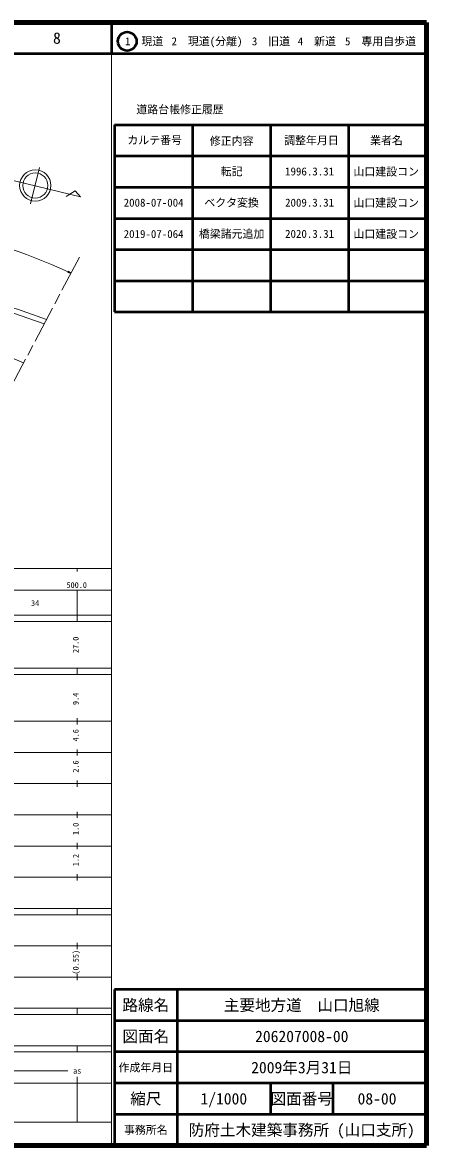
# Model space of a CAD drawing. Units: millimetres, scale not verified. Extents: x 40000 to 680000, y 20000 to 380000.
# Drawn here: x 550447 to 680000, y 20000 to 380000 of the extents above; entities that cross this region are included whole.
import ezdxf
from ezdxf.enums import TextEntityAlignment as Align

# ---------------------------------------------------------------- set-up
doc = ezdxf.new("R2010")
doc.units = ezdxf.units.MM
doc.header["$LTSCALE"] = 1000
doc.linetypes.add('CHAIN', pattern=[18.5, 12, -1.5, 3.5, -1.5])
for name, color, linetype, lineweight in [('M-BGD', 7, 'Continuous', 13), ('M-BMK', 2, 'CHAIN', 13), ('M-BMK-SRVR', 3, 'Continuous', 13), ('M-STR-HTXT', 7, 'Continuous', 13), ('M-TTL', 2, 'Continuous', 140), ('M-TTL-BAND', 7, 'Continuous', 13), ('M-TTL-FRAM', 2, 'Continuous', 50), ('M-TTL-LINE', 7, 'Continuous', 50)]:
    doc.layers.add(name, color=color, linetype=linetype, lineweight=lineweight)
doc.layers.add('M-TTL-TXT', color=7, linetype='Continuous')
doc.styles.add('ＭＳ ゴシック', font='')
doc.styles.get('ＭＳ ゴシック').set_extended_font_data('MS Gothic')

msp = doc.modelspace()

# ---------------------------------------------------------------- linework, layer by layer
at = {"layer": 'M-BGD'}
for points in [[(508892, 291479), (516662, 292199), (523012, 292199), (526314, 292114), (531140, 291776), (536898, 290844), (541131, 289998), (545449, 288982), (548836, 288050), (558149, 284748)], [(505389, 289550), (502354, 280938), (511921, 280938), (517340, 280515), (519626, 280261), (523859, 279584), (529362, 278568), (535204, 276874), (540369, 275266), (550783, 270863)], [(505389, 289550), (506164, 289744), (513953, 290421), (517594, 290675), (520049, 290760), (525214, 290675), (527754, 290506), (534104, 289744), (543502, 287966), (547227, 286950), (557427, 283409)]]:
    msp.add_lwpolyline(points, dxfattribs=at)
at = {"layer": 'M-BMK'}
msp.add_line((545832, 261469), (569104, 305503), dxfattribs=at)
at = {"layer": 'M-BMK-SRVR'}
for p, q in [((555869, 333464), (553034, 321857)), ((544798, 329980), (569102, 324126)), ((567308, 326007), (564465, 324227)), ((569102, 324126), (567308, 326007))]:
    msp.add_line(p, q, dxfattribs=at)
for radius in [5016, 4013]:
    msp.add_circle((554568, 327737), radius, dxfattribs=at)
at = {"layer": 'M-STR-HTXT'}
for p, q in [((565198, 300278), (564988, 299824)), ((566001, 299632), (564988, 299824)), ((565191, 299786), (565009, 299869)), ((565030, 299915), (565394, 299747)), ((565596, 299709), (565051, 299960)), ((565072, 300005), (565799, 299671)), ((566001, 299632), (565093, 300051)), ((565114, 300096), (565841, 299761)), ((565680, 299890), (565135, 300142)), ((565156, 300187), (565519, 300020)), ((565358, 300149), (565177, 300232)), ((566001, 299632), (565198, 300278))]:
    msp.add_line(p, q, dxfattribs=at)
msp.add_arc((476363, 105182), 214116, 65.5186, 90.2416, dxfattribs=at)
at = {"layer": 'M-TTL'}
for p, q in [((680000, 380000), (40000, 380000)), ((680000, 20000), (680000, 380000)), ((40000, 20000), (680000, 20000))]:
    msp.add_line(p, q, dxfattribs=at)
at = {"layer": 'M-TTL-BAND'}
for p, q in [((579000, 20000), (579000, 370000)), ((40000, 205000), (579000, 205000)), ((568000, 205000), (568000, 204000)), ((68000, 198000), (579000, 198000)), ((568000, 188000), (568000, 198000)), ((40000, 190000), (579000, 190000)), ((40000, 188000), (579000, 188000)), ((40000, 173000), (579000, 173000)), ((568000, 171000), (568000, 173000)), ((40000, 171000), (579000, 171000)), ((40000, 156000), (579000, 156000)), ((568000, 155000), (568000, 157000)), ((46000, 146000), (579000, 146000)), ((568000, 145000), (568000, 147000)), ((568000, 135000), (568000, 137000)), ((52000, 136000), (579000, 136000)), ((46000, 126000), (579000, 126000)), ((568000, 125000), (568000, 127000)), ((52000, 116000), (579000, 116000)), ((568000, 115000), (568000, 117000)), ((46000, 106000), (579000, 106000)), ((568000, 105000), (568000, 107000)), ((40000, 96000), (579000, 96000)), ((40000, 94000), (579000, 94000)), ((568000, 94000), (568000, 96000)), ((49000, 84000), (579000, 84000)), ((568000, 83000), (568000, 85000)), ((40000, 74000), (579000, 74000)), ((568000, 73000), (568000, 75000)), ((40000, 64000), (579000, 64000)), ((40000, 62000), (579000, 62000)), ((568000, 62000), (568000, 64000)), ((40000, 52000), (579000, 52000)), ((568000, 50000), (568000, 52000)), ((40000, 50000), (579000, 50000)), ((71000, 44000), (565000, 44000)), ((40000, 40000), (579000, 40000)), ((568000, 27500), (568000, 42000)), ((68000, 27500), (579000, 27500))]:
    msp.add_line(p, q, dxfattribs=at)
at = {"layer": 'M-TTL-FRAM'}
for p, q in [((580000, 347197), (580000, 287197)), ((580000, 347197), (680000, 347197)), ((580000, 287197), (680000, 287197)), ((680000, 70000), (580000, 70000)), ((580000, 70000), (580000, 20000))]:
    msp.add_line(p, q, dxfattribs=at)
at = {"layer": 'M-TTL-LINE'}
for p, q in [((579000, 380000), (579000, 370000)), ((40000, 370000), (680000, 370000)), ((605000, 347197), (605000, 287197)), ((630000, 347197), (630000, 287197)), ((655000, 347197), (655000, 287197)), ((580000, 337197), (680000, 337197)), ((580000, 327197), (680000, 327197)), ((580000, 317197), (680000, 317197)), ((580000, 307197), (680000, 307197)), ((580000, 297197), (680000, 297197)), ((600000, 70000), (600000, 20000)), ((680000, 60000), (580000, 60000)), ((680000, 50000), (580000, 50000)), ((680000, 40000), (580000, 40000)), ((630000, 40000), (630000, 30000)), ((650000, 40000), (650000, 30000)), ((680000, 30000), (580000, 30000))]:
    msp.add_line(p, q, dxfattribs=at)
msp.add_circle((584031, 373958), 3000, dxfattribs=at)

# ---------------------------------------------------------------- texts
at = {"layer": 'M-TTL-BAND', "style": 'ＭＳ ゴシック'}
for s, p in [('500.0', (567844, 198195)), ('34', (554500, 192405)), ('as', (568000, 42500))]:
    msp.add_text(s, height=1833, dxfattribs=at).set_placement(p, align=Align.BOTTOM_CENTER)
for s, p in [('27.0', (569000, 180500)), ('9.4', (569000, 163174)), ('4.6', (569000, 151500)), ('2.6', (569000, 141500)), ('1.0', (569000, 121500)), ('1.2', (569000, 111500)), ('(0.55)', (569000, 78764))]:
    msp.add_text(s, height=1833, rotation=90, dxfattribs=at).set_placement(p, align=Align.BOTTOM_CENTER)
at = {"layer": 'M-TTL-TXT', "style": 'ＭＳ ゴシック'}
for s, height, p in [('8', 3666, (561497, 375000)), ('1\u3000現道', 2566, (589448, 373958)), ('2\u3000現道(分離)', 2566, (609619, 373958)), ('3\u3000旧道', 2566, (630121, 373958)), ('4\u3000新道', 2566, (644824, 373958)), ('5\u3000専用自歩道', 2566, (665228, 373958)), ('道路台帳修正履歴', 2566, (600968, 352113)), ('カルテ番号', 2566, (592839, 342277)), ('修正内容', 2566, (617509, 342023)), ('調整年月日', 2566, (643089, 342197)), ('業者名', 2566, (667134, 342197)), ('転記', 2566, (617500, 332245)), ('1996.3.31', 2566, (642500, 332245)), ('山口建設コン', 2566, (667077, 332189)), ('2008-07-004', 2566, (592500, 322245)), ('ベクタ変換', 2566, (617500, 322245)), ('2009.3.31', 2566, (642500, 322245)), ('山口建設コン', 2566, (667077, 322189)), ('2019-07-064', 2566, (592500, 312189)), ('橋梁諸元追加', 2566, (617500, 312245)), ('2020.3.31', 2566, (642500, 312245)), ('山口建設コン', 2566, (667077, 312189)), ('路線名', 3666, (590000, 65000)), ('路線名', 3666, (590000, 65000)), ('主要地方道\u3000山口旭線', 3666, (640000, 65000)), ('図面名', 3666, (590000, 55000)), ('図面名', 3666, (590000, 55000)), ('206207008-00', 3666, (640000, 55000)), ('2009年3月31日', 3666, (640000, 45000)), ('作成年月日', 2566, (590000, 45000)), ('作成年月日', 2566, (590000, 45000)), ('縮尺', 3666, (590000, 35000)), ('縮尺', 3666, (590000, 35000)), ('1/1000', 3666, (615000, 35000)), ('図面番号', 3666, (640000, 35000)), ('図面番号', 3666, (640000, 35000)), ('08-00', 3666, (664125, 35000)), ('事務所名', 2566, (590000, 25000)), ('事務所名', 2566, (590000, 25000)), ('防府土木建築事務所 (山口支所)', 3666, (640000, 25000))]:
    msp.add_text(s, height=height, dxfattribs=at).set_placement(p, align=Align.MIDDLE_CENTER)

doc.saveas('drawing.dxf')
